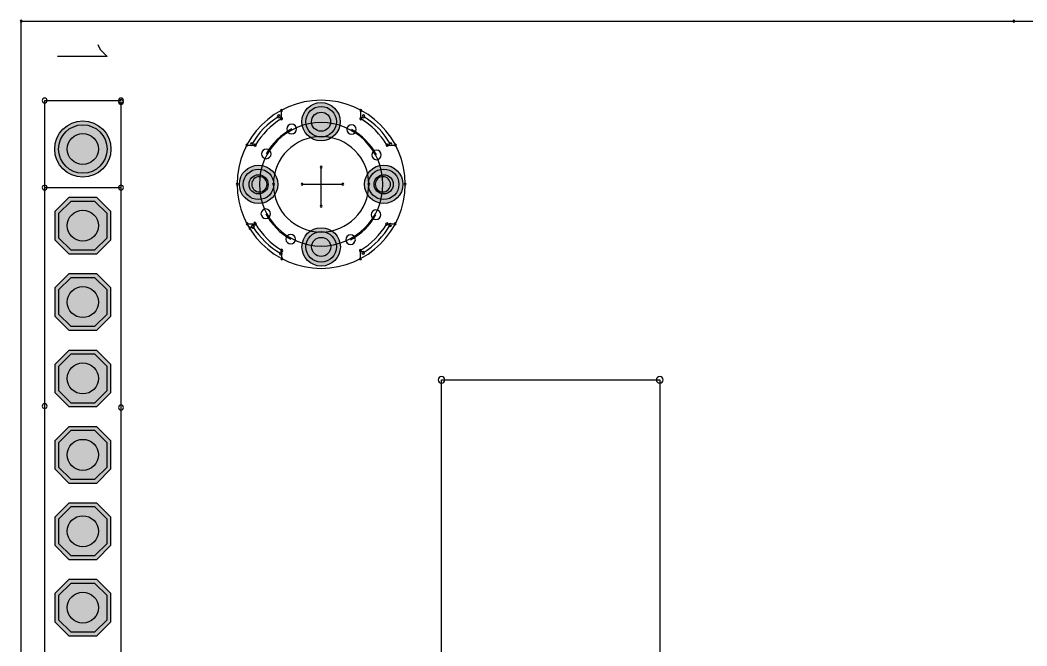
# Model space of a CAD drawing. Header units: millimetres. Extents: x -16.3 to 57, y -39.6 to 27.9.
# Drawn here: x -16.29 to 10.06, y 11.5 to 27.88 of the extents above; entities that cross this region are included whole.
import ezdxf

# ---------------------------------------------------------------- set-up
doc = ezdxf.new("R2010")
doc.units = ezdxf.units.MM
doc.header["$MEASUREMENT"] = 0
for name, color, linetype in [('BottomLayer', 5, 'Continuous'), ('BottomSolder', 6, 'Continuous'), ('Mechanical1', 6, 'Continuous'), ('MultiLayer', 9, 'Continuous'), ('PadHoleLayer', 156, 'Continuous'), ('TopLayer', 1, 'Continuous'), ('TopOverlay', 2, 'Continuous'), ('TopSolder', 216, 'Continuous')]:
    doc.layers.add(name, color=color, linetype=linetype)

msp = doc.modelspace()

# ---------------------------------------------------------------- hatches: boundary and pattern name
at = {"layer": 'BottomLayer'}
h = msp.add_hatch(color=5, dxfattribs=at)
edge = h.paths.add_edge_path()
edge.add_arc((-8.415, 25.223), 0.4, 0, 360)
h = msp.add_hatch(color=5, dxfattribs=at)
edge = h.paths.add_edge_path()
edge.add_arc((-14.653, 24.509), 0.635, -90, 270)
h = msp.add_hatch(color=5, dxfattribs=at)
edge = h.paths.add_edge_path()
edge.add_arc((-10.052, 23.584), 0.4, 0, 360)
h = msp.add_hatch(color=5, dxfattribs=at)
edge = h.paths.add_edge_path()
edge.add_arc((-6.776, 23.585), 0.4, 0, 360)
for points in [[(-14.018, 22.185), (-14.018, 22.82), (-14.335, 23.138), (-14.97, 23.138), (-15.288, 22.82), (-15.288, 22.185), (-14.97, 21.868), (-14.335, 21.868)], [(-14.018, 20.185), (-14.018, 20.82), (-14.335, 21.138), (-14.97, 21.138), (-15.288, 20.82), (-15.288, 20.185), (-14.97, 19.868), (-14.335, 19.868)], [(-14.018, 18.185), (-14.018, 18.82), (-14.335, 19.138), (-14.97, 19.138), (-15.288, 18.82), (-15.288, 18.185), (-14.97, 17.868), (-14.335, 17.868)], [(-14.018, 16.185), (-14.018, 16.82), (-14.335, 17.138), (-14.97, 17.138), (-15.288, 16.82), (-15.288, 16.185), (-14.97, 15.868), (-14.335, 15.868)], [(-14.018, 14.185), (-14.018, 14.82), (-14.335, 15.138), (-14.97, 15.138), (-15.288, 14.82), (-15.288, 14.185), (-14.97, 13.868), (-14.335, 13.868)], [(-14.018, 12.185), (-14.018, 12.82), (-14.335, 13.138), (-14.97, 13.138), (-15.288, 12.82), (-15.288, 12.185), (-14.97, 11.868), (-14.335, 11.868)]]:
    msp.add_hatch(color=5, dxfattribs=at).paths.add_polyline_path(points)
h = msp.add_hatch(color=5, dxfattribs=at)
edge = h.paths.add_edge_path()
edge.add_arc((-8.413, 21.947), 0.4, 0, 360)
at = {"layer": 'BottomSolder'}
h = msp.add_hatch(color=6, dxfattribs=at)
edge = h.paths.add_edge_path()
edge.add_arc((-8.415, 25.223), 0.502, 0, 360)
h = msp.add_hatch(color=6, dxfattribs=at)
edge = h.paths.add_edge_path()
edge.add_arc((-14.653, 24.509), 0.737, -90, 270)
h = msp.add_hatch(color=6, dxfattribs=at)
edge = h.paths.add_edge_path()
edge.add_arc((-10.052, 23.584), 0.502, 0, 360)
h = msp.add_hatch(color=6, dxfattribs=at)
edge = h.paths.add_edge_path()
edge.add_arc((-6.776, 23.585), 0.502, 0, 360)
for points in [[(-13.916, 22.135), (-13.916, 22.871), (-14.285, 23.239), (-15.021, 23.239), (-15.39, 22.871), (-15.39, 22.135), (-15.021, 21.766), (-14.285, 21.766)], [(-13.916, 20.135), (-13.916, 20.871), (-14.285, 21.239), (-15.021, 21.239), (-15.39, 20.871), (-15.39, 20.135), (-15.021, 19.766), (-14.285, 19.766)], [(-13.916, 18.135), (-13.916, 18.871), (-14.285, 19.239), (-15.021, 19.239), (-15.39, 18.871), (-15.39, 18.135), (-15.021, 17.766), (-14.285, 17.766)], [(-13.916, 16.135), (-13.916, 16.871), (-14.285, 17.239), (-15.021, 17.239), (-15.39, 16.871), (-15.39, 16.135), (-15.021, 15.766), (-14.285, 15.766)], [(-13.916, 14.135), (-13.916, 14.871), (-14.285, 15.239), (-15.021, 15.239), (-15.39, 14.871), (-15.39, 14.135), (-15.021, 13.766), (-14.285, 13.766)], [(-13.916, 12.135), (-13.916, 12.871), (-14.285, 13.239), (-15.021, 13.239), (-15.39, 12.871), (-15.39, 12.135), (-15.021, 11.766), (-14.285, 11.766)]]:
    msp.add_hatch(color=6, dxfattribs=at).paths.add_polyline_path(points)
h = msp.add_hatch(color=6, dxfattribs=at)
edge = h.paths.add_edge_path()
edge.add_arc((-8.413, 21.947), 0.502, 0, 360)
at = {"layer": 'MultiLayer'}
h = msp.add_hatch(color=9, dxfattribs=at)
edge = h.paths.add_edge_path()
edge.add_arc((-8.415, 25.223), 0.4, 0, 360)
h = msp.add_hatch(color=9, dxfattribs=at)
edge = h.paths.add_edge_path()
edge.add_arc((-14.653, 24.509), 0.635, -90, 270)
h = msp.add_hatch(color=9, dxfattribs=at)
edge = h.paths.add_edge_path()
edge.add_arc((-10.052, 23.584), 0.4, 0, 360)
h = msp.add_hatch(color=9, dxfattribs=at)
edge = h.paths.add_edge_path()
edge.add_arc((-6.776, 23.585), 0.4, 0, 360)
for points in [[(-14.018, 22.185), (-14.018, 22.82), (-14.335, 23.138), (-14.97, 23.138), (-15.288, 22.82), (-15.288, 22.185), (-14.97, 21.868), (-14.335, 21.868)], [(-14.018, 20.185), (-14.018, 20.82), (-14.335, 21.138), (-14.97, 21.138), (-15.288, 20.82), (-15.288, 20.185), (-14.97, 19.868), (-14.335, 19.868)], [(-14.018, 18.185), (-14.018, 18.82), (-14.335, 19.138), (-14.97, 19.138), (-15.288, 18.82), (-15.288, 18.185), (-14.97, 17.868), (-14.335, 17.868)], [(-14.018, 16.185), (-14.018, 16.82), (-14.335, 17.138), (-14.97, 17.138), (-15.288, 16.82), (-15.288, 16.185), (-14.97, 15.868), (-14.335, 15.868)], [(-14.018, 14.185), (-14.018, 14.82), (-14.335, 15.138), (-14.97, 15.138), (-15.288, 14.82), (-15.288, 14.185), (-14.97, 13.868), (-14.335, 13.868)], [(-14.018, 12.185), (-14.018, 12.82), (-14.335, 13.138), (-14.97, 13.138), (-15.288, 12.82), (-15.288, 12.185), (-14.97, 11.868), (-14.335, 11.868)]]:
    msp.add_hatch(color=9, dxfattribs=at).paths.add_polyline_path(points)
h = msp.add_hatch(color=9, dxfattribs=at)
edge = h.paths.add_edge_path()
edge.add_arc((-8.413, 21.947), 0.4, 0, 360)
at = {"layer": 'PadHoleLayer'}
h = msp.add_hatch(color=156, dxfattribs=at)
edge = h.paths.add_edge_path()
edge.add_arc((-8.415, 25.223), 0.25, 0, 360)
h = msp.add_hatch(color=156, dxfattribs=at)
edge = h.paths.add_edge_path()
edge.add_arc((-14.653, 24.509), 0.406, -90, 270)
h = msp.add_hatch(color=156, dxfattribs=at)
edge = h.paths.add_edge_path()
edge.add_arc((-10.052, 23.584), 0.25, 0, 360)
h = msp.add_hatch(color=156, dxfattribs=at)
edge = h.paths.add_edge_path()
edge.add_arc((-6.776, 23.585), 0.25, 0, 360)
h = msp.add_hatch(color=156, dxfattribs=at)
edge = h.paths.add_edge_path()
edge.add_arc((-14.653, 22.503), 0.406, -90, 270)
h = msp.add_hatch(color=156, dxfattribs=at)
edge = h.paths.add_edge_path()
edge.add_arc((-8.413, 21.947), 0.25, 0, 360)
h = msp.add_hatch(color=156, dxfattribs=at)
edge = h.paths.add_edge_path()
edge.add_arc((-14.653, 20.503), 0.406, -90, 270)
h = msp.add_hatch(color=156, dxfattribs=at)
edge = h.paths.add_edge_path()
edge.add_arc((-14.653, 18.503), 0.406, -90, 270)
h = msp.add_hatch(color=156, dxfattribs=at)
edge = h.paths.add_edge_path()
edge.add_arc((-14.653, 16.503), 0.406, -90, 270)
h = msp.add_hatch(color=156, dxfattribs=at)
edge = h.paths.add_edge_path()
edge.add_arc((-14.653, 14.503), 0.406, -90, 270)
h = msp.add_hatch(color=156, dxfattribs=at)
edge = h.paths.add_edge_path()
edge.add_arc((-14.653, 12.503), 0.406, -90, 270)
at = {"layer": 'TopLayer'}
h = msp.add_hatch(color=1, dxfattribs=at)
edge = h.paths.add_edge_path()
edge.add_arc((-8.415, 25.223), 0.4, 0, 360)
h = msp.add_hatch(color=1, dxfattribs=at)
edge = h.paths.add_edge_path()
edge.add_arc((-14.653, 24.509), 0.635, -90, 270)
h = msp.add_hatch(color=1, dxfattribs=at)
edge = h.paths.add_edge_path()
edge.add_arc((-10.052, 23.584), 0.4, 0, 360)
h = msp.add_hatch(color=1, dxfattribs=at)
edge = h.paths.add_edge_path()
edge.add_arc((-6.776, 23.585), 0.4, 0, 360)
for points in [[(-14.018, 22.185), (-14.018, 22.82), (-14.335, 23.138), (-14.97, 23.138), (-15.288, 22.82), (-15.288, 22.185), (-14.97, 21.868), (-14.335, 21.868)], [(-14.018, 20.185), (-14.018, 20.82), (-14.335, 21.138), (-14.97, 21.138), (-15.288, 20.82), (-15.288, 20.185), (-14.97, 19.868), (-14.335, 19.868)], [(-14.018, 18.185), (-14.018, 18.82), (-14.335, 19.138), (-14.97, 19.138), (-15.288, 18.82), (-15.288, 18.185), (-14.97, 17.868), (-14.335, 17.868)], [(-14.018, 16.185), (-14.018, 16.82), (-14.335, 17.138), (-14.97, 17.138), (-15.288, 16.82), (-15.288, 16.185), (-14.97, 15.868), (-14.335, 15.868)], [(-14.018, 14.185), (-14.018, 14.82), (-14.335, 15.138), (-14.97, 15.138), (-15.288, 14.82), (-15.288, 14.185), (-14.97, 13.868), (-14.335, 13.868)], [(-14.018, 12.185), (-14.018, 12.82), (-14.335, 13.138), (-14.97, 13.138), (-15.288, 12.82), (-15.288, 12.185), (-14.97, 11.868), (-14.335, 11.868)]]:
    msp.add_hatch(color=1, dxfattribs=at).paths.add_polyline_path(points)
h = msp.add_hatch(color=1, dxfattribs=at)
edge = h.paths.add_edge_path()
edge.add_arc((-8.413, 21.947), 0.4, 0, 360)
at = {"layer": 'TopSolder'}
h = msp.add_hatch(color=216, dxfattribs=at)
edge = h.paths.add_edge_path()
edge.add_arc((-8.415, 25.223), 0.502, 0, 360)
h = msp.add_hatch(color=216, dxfattribs=at)
edge = h.paths.add_edge_path()
edge.add_arc((-14.653, 24.509), 0.737, -90, 270)
h = msp.add_hatch(color=216, dxfattribs=at)
edge = h.paths.add_edge_path()
edge.add_arc((-10.052, 23.584), 0.502, 0, 360)
h = msp.add_hatch(color=216, dxfattribs=at)
edge = h.paths.add_edge_path()
edge.add_arc((-6.776, 23.585), 0.502, 0, 360)
for points in [[(-13.916, 22.135), (-13.916, 22.871), (-14.285, 23.239), (-15.021, 23.239), (-15.39, 22.871), (-15.39, 22.135), (-15.021, 21.766), (-14.285, 21.766)], [(-13.916, 20.135), (-13.916, 20.871), (-14.285, 21.239), (-15.021, 21.239), (-15.39, 20.871), (-15.39, 20.135), (-15.021, 19.766), (-14.285, 19.766)], [(-13.916, 18.135), (-13.916, 18.871), (-14.285, 19.239), (-15.021, 19.239), (-15.39, 18.871), (-15.39, 18.135), (-15.021, 17.766), (-14.285, 17.766)], [(-13.916, 16.135), (-13.916, 16.871), (-14.285, 17.239), (-15.021, 17.239), (-15.39, 16.871), (-15.39, 16.135), (-15.021, 15.766), (-14.285, 15.766)], [(-13.916, 14.135), (-13.916, 14.871), (-14.285, 15.239), (-15.021, 15.239), (-15.39, 14.871), (-15.39, 14.135), (-15.021, 13.766), (-14.285, 13.766)], [(-13.916, 12.135), (-13.916, 12.871), (-14.285, 13.239), (-15.021, 13.239), (-15.39, 12.871), (-15.39, 12.135), (-15.021, 11.766), (-14.285, 11.766)]]:
    msp.add_hatch(color=216, dxfattribs=at).paths.add_polyline_path(points)
h = msp.add_hatch(color=216, dxfattribs=at)
edge = h.paths.add_edge_path()
edge.add_arc((-8.413, 21.947), 0.502, 0, 360)

# ---------------------------------------------------------------- linework, layer by layer
at = {"layer": 'BottomLayer', "color": 5}
for p, q in [((-14.97, 23.138), (-15.288, 22.82)), ((-14.335, 23.138), (-14.97, 23.138)), ((-14.018, 22.82), (-14.335, 23.138)), ((-15.288, 22.82), (-15.288, 22.185)), ((-14.018, 22.185), (-14.018, 22.82)), ((-15.288, 22.185), (-14.97, 21.868)), ((-14.335, 21.868), (-14.018, 22.185)), ((-14.97, 21.868), (-14.335, 21.868)), ((-14.97, 21.138), (-15.288, 20.82)), ((-14.335, 21.138), (-14.97, 21.138)), ((-14.018, 20.82), (-14.335, 21.138)), ((-15.288, 20.82), (-15.288, 20.185)), ((-14.018, 20.185), (-14.018, 20.82)), ((-15.288, 20.185), (-14.97, 19.868)), ((-14.335, 19.868), (-14.018, 20.185)), ((-14.97, 19.868), (-14.335, 19.868)), ((-14.97, 19.138), (-15.288, 18.82)), ((-14.335, 19.138), (-14.97, 19.138)), ((-14.018, 18.82), (-14.335, 19.138)), ((-15.288, 18.82), (-15.288, 18.185)), ((-14.018, 18.185), (-14.018, 18.82)), ((-15.288, 18.185), (-14.97, 17.868)), ((-14.335, 17.868), (-14.018, 18.185)), ((-14.97, 17.868), (-14.335, 17.868)), ((-14.97, 17.138), (-15.288, 16.82)), ((-14.335, 17.138), (-14.97, 17.138)), ((-14.018, 16.82), (-14.335, 17.138)), ((-15.288, 16.82), (-15.288, 16.185)), ((-14.018, 16.185), (-14.018, 16.82)), ((-15.288, 16.185), (-14.97, 15.868)), ((-14.335, 15.868), (-14.018, 16.185)), ((-14.97, 15.868), (-14.335, 15.868)), ((-14.97, 15.138), (-15.288, 14.82)), ((-14.335, 15.138), (-14.97, 15.138)), ((-14.018, 14.82), (-14.335, 15.138)), ((-15.288, 14.82), (-15.288, 14.185)), ((-14.018, 14.185), (-14.018, 14.82)), ((-15.288, 14.185), (-14.97, 13.868)), ((-14.335, 13.868), (-14.018, 14.185)), ((-14.97, 13.868), (-14.335, 13.868)), ((-14.97, 13.138), (-15.288, 12.82)), ((-14.335, 13.138), (-14.97, 13.138)), ((-14.018, 12.82), (-14.335, 13.138)), ((-15.288, 12.82), (-15.288, 12.185)), ((-14.018, 12.185), (-14.018, 12.82)), ((-15.288, 12.185), (-14.97, 11.868)), ((-14.335, 11.868), (-14.018, 12.185)), ((-14.97, 11.868), (-14.335, 11.868))]:
    msp.add_line(p, q, dxfattribs=at)
for centre, radius in [((-8.415, 25.223), 0.4), ((-14.653, 24.509), 0.635), ((-10.052, 23.584), 0.4), ((-6.776, 23.585), 0.4), ((-8.413, 21.947), 0.4)]:
    msp.add_circle(centre, radius, dxfattribs=at)
at = {"layer": 'BottomLayer'}
for centre, radius, start, end in [((-8.414, 23.585), 1.617, 0, 180), ((-10.031, 23.585), 0.2, 0, 180), ((-6.797, 23.585), 0.2, 0, 180), ((-10.031, 23.585), 0.2, 180, 0), ((-8.414, 23.585), 1.617, 180, 0), ((-6.797, 23.585), 0.2, 180, 0)]:
    msp.add_arc(centre, radius, start, end, dxfattribs=at)
at = {"layer": 'BottomSolder', "color": 6}
for p, q in [((-15.021, 23.239), (-15.39, 22.871)), ((-14.285, 23.239), (-15.021, 23.239)), ((-13.916, 22.871), (-14.285, 23.239)), ((-15.39, 22.871), (-15.39, 22.135)), ((-13.916, 22.135), (-13.916, 22.871)), ((-15.39, 22.135), (-15.021, 21.766)), ((-14.285, 21.766), (-13.916, 22.135)), ((-15.021, 21.766), (-14.285, 21.766)), ((-15.021, 21.239), (-15.39, 20.871)), ((-14.285, 21.239), (-15.021, 21.239)), ((-13.916, 20.871), (-14.285, 21.239)), ((-15.39, 20.871), (-15.39, 20.135)), ((-13.916, 20.135), (-13.916, 20.871)), ((-15.39, 20.135), (-15.021, 19.766)), ((-14.285, 19.766), (-13.916, 20.135)), ((-15.021, 19.766), (-14.285, 19.766)), ((-15.021, 19.239), (-15.39, 18.871)), ((-14.285, 19.239), (-15.021, 19.239)), ((-13.916, 18.871), (-14.285, 19.239)), ((-15.39, 18.871), (-15.39, 18.135)), ((-13.916, 18.135), (-13.916, 18.871)), ((-15.39, 18.135), (-15.021, 17.766)), ((-14.285, 17.766), (-13.916, 18.135)), ((-15.021, 17.766), (-14.285, 17.766)), ((-15.021, 17.239), (-15.39, 16.871)), ((-14.285, 17.239), (-15.021, 17.239)), ((-13.916, 16.871), (-14.285, 17.239)), ((-15.39, 16.871), (-15.39, 16.135)), ((-13.916, 16.135), (-13.916, 16.871)), ((-15.39, 16.135), (-15.021, 15.766)), ((-14.285, 15.766), (-13.916, 16.135)), ((-15.021, 15.766), (-14.285, 15.766)), ((-15.021, 15.239), (-15.39, 14.871)), ((-14.285, 15.239), (-15.021, 15.239)), ((-13.916, 14.871), (-14.285, 15.239)), ((-15.39, 14.871), (-15.39, 14.135)), ((-13.916, 14.135), (-13.916, 14.871)), ((-15.39, 14.135), (-15.021, 13.766)), ((-14.285, 13.766), (-13.916, 14.135)), ((-15.021, 13.766), (-14.285, 13.766)), ((-15.021, 13.239), (-15.39, 12.871)), ((-14.285, 13.239), (-15.021, 13.239)), ((-13.916, 12.871), (-14.285, 13.239)), ((-15.39, 12.871), (-15.39, 12.135)), ((-13.916, 12.135), (-13.916, 12.871)), ((-15.39, 12.135), (-15.021, 11.766)), ((-14.285, 11.766), (-13.916, 12.135)), ((-15.021, 11.766), (-14.285, 11.766))]:
    msp.add_line(p, q, dxfattribs=at)
for centre, radius in [((-8.415, 25.223), 0.502), ((-14.653, 24.509), 0.737), ((-10.052, 23.584), 0.502), ((-6.776, 23.585), 0.502), ((-8.413, 21.947), 0.502)]:
    msp.add_circle(centre, radius, dxfattribs=at)
at = {"layer": 'BottomSolder'}
for centre, radius, start, end in [((-9.185, 25.034), 0.125, 0, 180), ((-7.618, 25.021), 0.125, 0, 180), ((-8.414, 23.585), 1.642, 118, 151), ((-9.185, 25.034), 0.125, 180, 0), ((-7.618, 25.021), 0.125, 180, 0), ((-8.414, 23.585), 1.642, 28, 61), ((-9.85, 24.381), 0.125, 0, 180), ((-9.85, 24.381), 0.125, 180, 0), ((-6.964, 24.355), 0.125, 0, 180), ((-6.964, 24.355), 0.125, 180, 0), ((-9.864, 22.814), 0.125, 0, 180), ((-9.864, 22.814), 0.125, 180, 0), ((-8.414, 23.585), 1.642, 208, 241), ((-8.414, 23.585), 1.642, 298, 331), ((-6.978, 22.789), 0.125, 0, 180), ((-6.978, 22.789), 0.125, 180, 0), ((-9.21, 22.149), 0.125, 0, 180), ((-9.21, 22.149), 0.125, 180, 0), ((-7.643, 22.135), 0.125, 0, 180), ((-7.643, 22.135), 0.125, 180, 0)]:
    msp.add_arc(centre, radius, start, end, dxfattribs=at)
at = {"layer": 'Mechanical1'}
for p, q in [((-16.269, -37.132), (-16.269, 27.858)), ((-16.268, 27.858), (54.501, 27.858))]:
    msp.add_line(p, q, dxfattribs=at)
for centre, radius, start, end in [((-16.269, 27.858), 0.025, 0, 180), ((-16.269, 27.858), 0.025, 180, 0), ((-16.268, 27.858), 0.025, 0, 180), ((-16.268, 27.858), 0.025, 180, 0), ((9.723, 27.856), 0.025, 0, 180), ((9.723, 27.856), 0.025, 180, 0), ((-8.414, 23.585), 1.25, 0, 180), ((-9.664, 23.585), 0.025, 0, 180), ((-9.664, 23.585), 0.025, 180, 0), ((-8.414, 23.585), 1.25, 180, 0), ((-7.164, 23.585), 0.025, 0, 180), ((-7.164, 23.585), 0.025, 180, 0)]:
    msp.add_arc(centre, radius, start, end, dxfattribs=at)
at = {"layer": 'MultiLayer', "color": 9}
for p, q in [((-14.97, 23.138), (-15.288, 22.82)), ((-14.335, 23.138), (-14.97, 23.138)), ((-14.018, 22.82), (-14.335, 23.138)), ((-15.288, 22.82), (-15.288, 22.185)), ((-14.018, 22.185), (-14.018, 22.82)), ((-15.288, 22.185), (-14.97, 21.868)), ((-14.335, 21.868), (-14.018, 22.185)), ((-14.97, 21.868), (-14.335, 21.868)), ((-14.97, 21.138), (-15.288, 20.82)), ((-14.335, 21.138), (-14.97, 21.138)), ((-14.018, 20.82), (-14.335, 21.138)), ((-15.288, 20.82), (-15.288, 20.185)), ((-14.018, 20.185), (-14.018, 20.82)), ((-15.288, 20.185), (-14.97, 19.868)), ((-14.335, 19.868), (-14.018, 20.185)), ((-14.97, 19.868), (-14.335, 19.868)), ((-14.97, 19.138), (-15.288, 18.82)), ((-14.335, 19.138), (-14.97, 19.138)), ((-14.018, 18.82), (-14.335, 19.138)), ((-15.288, 18.82), (-15.288, 18.185)), ((-14.018, 18.185), (-14.018, 18.82)), ((-15.288, 18.185), (-14.97, 17.868)), ((-14.335, 17.868), (-14.018, 18.185)), ((-14.97, 17.868), (-14.335, 17.868)), ((-14.97, 17.138), (-15.288, 16.82)), ((-14.335, 17.138), (-14.97, 17.138)), ((-14.018, 16.82), (-14.335, 17.138)), ((-15.288, 16.82), (-15.288, 16.185)), ((-14.018, 16.185), (-14.018, 16.82)), ((-15.288, 16.185), (-14.97, 15.868)), ((-14.335, 15.868), (-14.018, 16.185)), ((-14.97, 15.868), (-14.335, 15.868)), ((-14.97, 15.138), (-15.288, 14.82)), ((-14.335, 15.138), (-14.97, 15.138)), ((-14.018, 14.82), (-14.335, 15.138)), ((-15.288, 14.82), (-15.288, 14.185)), ((-14.018, 14.185), (-14.018, 14.82)), ((-15.288, 14.185), (-14.97, 13.868)), ((-14.335, 13.868), (-14.018, 14.185)), ((-14.97, 13.868), (-14.335, 13.868)), ((-14.97, 13.138), (-15.288, 12.82)), ((-14.335, 13.138), (-14.97, 13.138)), ((-14.018, 12.82), (-14.335, 13.138)), ((-15.288, 12.82), (-15.288, 12.185)), ((-14.018, 12.185), (-14.018, 12.82)), ((-15.288, 12.185), (-14.97, 11.868)), ((-14.335, 11.868), (-14.018, 12.185)), ((-14.97, 11.868), (-14.335, 11.868))]:
    msp.add_line(p, q, dxfattribs=at)
for centre, radius in [((-8.415, 25.223), 0.4), ((-14.653, 24.509), 0.635), ((-10.052, 23.584), 0.4), ((-6.776, 23.585), 0.4), ((-8.413, 21.947), 0.4)]:
    msp.add_circle(centre, radius, dxfattribs=at)
at = {"layer": 'PadHoleLayer', "color": 156}
for centre, radius in [((-8.415, 25.223), 0.25), ((-14.653, 24.509), 0.406), ((-10.052, 23.584), 0.25), ((-6.776, 23.585), 0.25), ((-14.653, 22.503), 0.406), ((-8.413, 21.947), 0.25), ((-14.653, 20.503), 0.406), ((-14.653, 18.503), 0.406), ((-14.653, 16.503), 0.406), ((-14.653, 14.503), 0.406), ((-14.653, 12.503), 0.406)]:
    msp.add_circle(centre, radius, dxfattribs=at)
at = {"layer": 'TopLayer', "color": 1}
for p, q in [((-14.97, 23.138), (-15.288, 22.82)), ((-14.335, 23.138), (-14.97, 23.138)), ((-14.018, 22.82), (-14.335, 23.138)), ((-15.288, 22.82), (-15.288, 22.185)), ((-14.018, 22.185), (-14.018, 22.82)), ((-15.288, 22.185), (-14.97, 21.868)), ((-14.335, 21.868), (-14.018, 22.185)), ((-14.97, 21.868), (-14.335, 21.868)), ((-14.97, 21.138), (-15.288, 20.82)), ((-14.335, 21.138), (-14.97, 21.138)), ((-14.018, 20.82), (-14.335, 21.138)), ((-15.288, 20.82), (-15.288, 20.185)), ((-14.018, 20.185), (-14.018, 20.82)), ((-15.288, 20.185), (-14.97, 19.868)), ((-14.335, 19.868), (-14.018, 20.185)), ((-14.97, 19.868), (-14.335, 19.868)), ((-14.97, 19.138), (-15.288, 18.82)), ((-14.335, 19.138), (-14.97, 19.138)), ((-14.018, 18.82), (-14.335, 19.138)), ((-15.288, 18.82), (-15.288, 18.185)), ((-14.018, 18.185), (-14.018, 18.82)), ((-15.288, 18.185), (-14.97, 17.868)), ((-14.335, 17.868), (-14.018, 18.185)), ((-14.97, 17.868), (-14.335, 17.868)), ((-14.97, 17.138), (-15.288, 16.82)), ((-14.335, 17.138), (-14.97, 17.138)), ((-14.018, 16.82), (-14.335, 17.138)), ((-15.288, 16.82), (-15.288, 16.185)), ((-14.018, 16.185), (-14.018, 16.82)), ((-15.288, 16.185), (-14.97, 15.868)), ((-14.335, 15.868), (-14.018, 16.185)), ((-14.97, 15.868), (-14.335, 15.868)), ((-14.97, 15.138), (-15.288, 14.82)), ((-14.335, 15.138), (-14.97, 15.138)), ((-14.018, 14.82), (-14.335, 15.138)), ((-15.288, 14.82), (-15.288, 14.185)), ((-14.018, 14.185), (-14.018, 14.82)), ((-15.288, 14.185), (-14.97, 13.868)), ((-14.335, 13.868), (-14.018, 14.185)), ((-14.97, 13.868), (-14.335, 13.868)), ((-14.97, 13.138), (-15.288, 12.82)), ((-14.335, 13.138), (-14.97, 13.138)), ((-14.018, 12.82), (-14.335, 13.138)), ((-15.288, 12.82), (-15.288, 12.185)), ((-14.018, 12.185), (-14.018, 12.82)), ((-15.288, 12.185), (-14.97, 11.868)), ((-14.335, 11.868), (-14.018, 12.185)), ((-14.97, 11.868), (-14.335, 11.868))]:
    msp.add_line(p, q, dxfattribs=at)
for centre, radius in [((-8.415, 25.223), 0.4), ((-14.653, 24.509), 0.635), ((-10.052, 23.584), 0.4), ((-6.776, 23.585), 0.4), ((-8.413, 21.947), 0.4)]:
    msp.add_circle(centre, radius, dxfattribs=at)
at = {"layer": 'TopLayer'}
for centre, radius, start, end in [((-8.414, 23.585), 1.617, 0, 180), ((-10.031, 23.585), 0.2, 0, 180), ((-6.797, 23.585), 0.2, 0, 180), ((-10.031, 23.585), 0.2, 180, 0), ((-8.414, 23.585), 1.617, 180, 0), ((-6.797, 23.585), 0.2, 180, 0)]:
    msp.add_arc(centre, radius, start, end, dxfattribs=at)
at = {"layer": 'TopOverlay'}
for p, q in [((-14.26, 27.241), (-14.198, 27.117)), ((-14.012, 26.932), (-15.312, 26.932)), ((-14.198, 27.117), (-14.012, 26.932)), ((-15.653, 25.779), (-13.653, 25.779)), ((-15.651, -26.769), (-15.651, 25.779)), ((-13.653, -26.769), (-13.653, 25.741)), ((-9.453, 25.308), (-9.453, 25.518)), ((-7.373, 25.308), (-7.373, 25.518)), ((-10.363, 24.608), (-10.153, 24.608)), ((-6.673, 24.608), (-6.463, 24.608)), ((-8.414, 23.015), (-8.414, 24.035)), ((-15.653, 23.499), (-13.653, 23.499)), ((-8.914, 23.585), (-7.844, 23.585)), ((-10.353, 22.548), (-10.143, 22.548)), ((-10.283, 22.438), (-10.153, 22.568)), ((-6.683, 22.548), (-6.473, 22.548)), ((-9.443, 21.638), (-9.443, 21.848)), ((-7.383, 21.638), (-7.383, 21.848)), ((-5.264, 18.467), (0.451, 18.467)), ((-5.264, 4.243), (-5.264, 18.467)), ((0.451, 18.467), (0.451, 4.243)), ((-15.651, -34.768), (-15.651, 17.78)), ((-13.653, -34.768), (-13.653, 17.742))]:
    msp.add_line(p, q, dxfattribs=at)
for centre, radius, start, end in [((-15.653, 25.779), 0.0635, 90, 270), ((-15.651, 25.779), 0.0635, 90, 270), ((-15.653, 25.779), 0.0635, 270, 90), ((-15.651, 25.779), 0.0635, 270, 90), ((-13.653, 25.779), 0.0635, 90, 270), ((-13.653, 25.779), 0.0635, 270, 90), ((-13.653, 25.741), 0.0635, 90, 270), ((-13.653, 25.741), 0.0635, 270, 90), ((-8.414, 23.585), 2.2, 0, 180), ((-8.413, 23.588), 2.095, 122, 150), ((-9.523, 25.364), 0.0375, 0, 180), ((-9.523, 25.364), 0.0375, 180, 0), ((-9.453, 25.518), 0.025, 0, 180), ((-9.453, 25.518), 0.025, 180, 0), ((-9.453, 25.308), 0.025, 0, 180), ((-9.453, 25.308), 0.025, 180, 0), ((-9.448, 25.301), 0.025, 0, 180), ((-7.378, 25.301), 0.025, 0, 180), ((-7.373, 25.518), 0.025, 0, 180), ((-7.373, 25.518), 0.025, 180, 0), ((-7.373, 25.308), 0.025, 0, 180), ((-7.373, 25.308), 0.025, 180, 0), ((-7.303, 25.364), 0.0375, 0, 180), ((-7.303, 25.364), 0.0375, 180, 0), ((-8.413, 23.588), 2.095, 30, 58), ((-8.413, 23.578), 2.01, 121, 149), ((-9.448, 25.301), 0.025, 180, 0), ((-7.378, 25.301), 0.025, 180, 0), ((-8.413, 23.578), 2.01, 31, 59), ((-10.363, 24.608), 0.025, 0, 180), ((-10.363, 24.608), 0.025, 180, 0), ((-10.227, 24.635), 0.0375, 0, 180), ((-10.227, 24.635), 0.0375, 180, 0), ((-10.153, 24.608), 0.025, 0, 180), ((-10.153, 24.608), 0.025, 180, 0), ((-10.136, 24.613), 0.025, 0, 180), ((-10.136, 24.613), 0.025, 180, 0), ((-6.69, 24.613), 0.025, 0, 180), ((-6.69, 24.613), 0.025, 180, 0), ((-6.673, 24.608), 0.025, 0, 180), ((-6.673, 24.608), 0.025, 180, 0), ((-6.599, 24.635), 0.0375, 0, 180), ((-6.599, 24.635), 0.0375, 180, 0), ((-6.463, 24.608), 0.025, 0, 180), ((-6.463, 24.608), 0.025, 180, 0), ((-8.414, 24.035), 0.025, 0, 180), ((-8.414, 24.035), 0.025, 180, 0), ((-15.653, 23.499), 0.0635, 90, 270), ((-15.653, 23.499), 0.0635, 270, 90), ((-13.653, 23.499), 0.0635, 90, 270), ((-13.653, 23.499), 0.0635, 270, 90), ((-10.614, 23.585), 0.025, 0, 180), ((-10.614, 23.585), 0.025, 180, 0), ((-8.414, 23.585), 2.2, 180, 0), ((-8.914, 23.585), 0.025, 0, 180), ((-8.914, 23.585), 0.025, 180, 0), ((-7.844, 23.585), 0.025, 0, 180), ((-7.844, 23.585), 0.025, 180, 0), ((-6.214, 23.585), 0.025, 0, 180), ((-6.214, 23.585), 0.025, 180, 0), ((-8.414, 23.015), 0.025, 0, 180), ((-8.414, 23.015), 0.025, 180, 0), ((-10.353, 22.548), 0.025, 0, 180), ((-10.353, 22.548), 0.025, 180, 0), ((-10.283, 22.438), 0.025, 0, 180), ((-10.283, 22.438), 0.025, 180, 0), ((-10.199, 22.478), 0.0375, 0, 180), ((-10.199, 22.478), 0.0375, 180, 0), ((-8.423, 23.588), 2.095, 212, 240), ((-10.153, 22.568), 0.025, 0, 180), ((-10.153, 22.568), 0.025, 180, 0), ((-10.143, 22.548), 0.025, 0, 180), ((-10.143, 22.548), 0.025, 180, 0), ((-10.136, 22.553), 0.025, 0, 180), ((-10.136, 22.553), 0.025, 180, 0), ((-8.413, 23.588), 2.01, 211, 239), ((-8.423, 23.578), 2.01, 301, 329), ((-8.423, 23.568), 2.095, 302, 330), ((-6.7, 22.543), 0.025, 0, 180), ((-6.7, 22.543), 0.025, 180, 0), ((-6.683, 22.548), 0.025, 0, 180), ((-6.683, 22.548), 0.025, 180, 0), ((-6.609, 22.521), 0.0375, 0, 180), ((-6.609, 22.521), 0.0375, 180, 0), ((-6.473, 22.548), 0.025, 0, 180), ((-6.473, 22.548), 0.025, 180, 0), ((-9.448, 21.865), 0.025, 0, 180), ((-7.388, 21.855), 0.025, 0, 180), ((-9.47, 21.774), 0.0375, 0, 180), ((-9.47, 21.774), 0.0375, 180, 0), ((-9.448, 21.865), 0.025, 180, 0), ((-9.443, 21.848), 0.025, 0, 180), ((-9.443, 21.848), 0.025, 180, 0), ((-9.443, 21.638), 0.025, 0, 180), ((-9.443, 21.638), 0.025, 180, 0), ((-7.388, 21.855), 0.025, 180, 0), ((-7.383, 21.848), 0.025, 0, 180), ((-7.383, 21.848), 0.025, 180, 0), ((-7.383, 21.638), 0.025, 0, 180), ((-7.383, 21.638), 0.025, 180, 0), ((-7.313, 21.792), 0.0375, 0, 180), ((-7.313, 21.792), 0.0375, 180, 0), ((-5.264, 18.467), 0.0875, 0, 180), ((-5.264, 18.467), 0.0875, 0, 180), ((-5.264, 18.467), 0.0875, 180, 0), ((-5.264, 18.467), 0.0875, 180, 0), ((0.451, 18.467), 0.0875, 0, 180), ((0.451, 18.467), 0.0875, 0, 180), ((0.451, 18.467), 0.0875, 180, 0), ((0.451, 18.467), 0.0875, 180, 0), ((-15.651, 17.78), 0.0635, 90, 270), ((-15.651, 17.78), 0.0635, 270, 90), ((-13.653, 17.742), 0.0635, 90, 270), ((-13.653, 17.742), 0.0635, 270, 90)]:
    msp.add_arc(centre, radius, start, end, dxfattribs=at)
at = {"layer": 'TopSolder', "color": 216}
for p, q in [((-15.021, 23.239), (-15.39, 22.871)), ((-14.285, 23.239), (-15.021, 23.239)), ((-13.916, 22.871), (-14.285, 23.239)), ((-15.39, 22.871), (-15.39, 22.135)), ((-13.916, 22.135), (-13.916, 22.871)), ((-15.39, 22.135), (-15.021, 21.766)), ((-14.285, 21.766), (-13.916, 22.135)), ((-15.021, 21.766), (-14.285, 21.766)), ((-15.021, 21.239), (-15.39, 20.871)), ((-14.285, 21.239), (-15.021, 21.239)), ((-13.916, 20.871), (-14.285, 21.239)), ((-15.39, 20.871), (-15.39, 20.135)), ((-13.916, 20.135), (-13.916, 20.871)), ((-15.39, 20.135), (-15.021, 19.766)), ((-14.285, 19.766), (-13.916, 20.135)), ((-15.021, 19.766), (-14.285, 19.766)), ((-15.021, 19.239), (-15.39, 18.871)), ((-14.285, 19.239), (-15.021, 19.239)), ((-13.916, 18.871), (-14.285, 19.239)), ((-15.39, 18.871), (-15.39, 18.135)), ((-13.916, 18.135), (-13.916, 18.871)), ((-15.39, 18.135), (-15.021, 17.766)), ((-14.285, 17.766), (-13.916, 18.135)), ((-15.021, 17.766), (-14.285, 17.766)), ((-15.021, 17.239), (-15.39, 16.871)), ((-14.285, 17.239), (-15.021, 17.239)), ((-13.916, 16.871), (-14.285, 17.239)), ((-15.39, 16.871), (-15.39, 16.135)), ((-13.916, 16.135), (-13.916, 16.871)), ((-15.39, 16.135), (-15.021, 15.766)), ((-14.285, 15.766), (-13.916, 16.135)), ((-15.021, 15.766), (-14.285, 15.766)), ((-15.021, 15.239), (-15.39, 14.871)), ((-14.285, 15.239), (-15.021, 15.239)), ((-13.916, 14.871), (-14.285, 15.239)), ((-15.39, 14.871), (-15.39, 14.135)), ((-13.916, 14.135), (-13.916, 14.871)), ((-15.39, 14.135), (-15.021, 13.766)), ((-14.285, 13.766), (-13.916, 14.135)), ((-15.021, 13.766), (-14.285, 13.766)), ((-15.021, 13.239), (-15.39, 12.871)), ((-14.285, 13.239), (-15.021, 13.239)), ((-13.916, 12.871), (-14.285, 13.239)), ((-15.39, 12.871), (-15.39, 12.135)), ((-13.916, 12.135), (-13.916, 12.871)), ((-15.39, 12.135), (-15.021, 11.766)), ((-14.285, 11.766), (-13.916, 12.135)), ((-15.021, 11.766), (-14.285, 11.766))]:
    msp.add_line(p, q, dxfattribs=at)
for centre, radius in [((-8.415, 25.223), 0.502), ((-14.653, 24.509), 0.737), ((-10.052, 23.584), 0.502), ((-6.776, 23.585), 0.502), ((-8.413, 21.947), 0.502)]:
    msp.add_circle(centre, radius, dxfattribs=at)
at = {"layer": 'TopSolder'}
for centre, radius, start, end in [((-9.185, 25.034), 0.125, 0, 180), ((-7.618, 25.021), 0.125, 0, 180), ((-8.414, 23.585), 1.642, 118, 151), ((-9.185, 25.034), 0.125, 180, 0), ((-7.618, 25.021), 0.125, 180, 0), ((-8.414, 23.585), 1.642, 28, 61), ((-9.85, 24.381), 0.125, 0, 180), ((-9.85, 24.381), 0.125, 180, 0), ((-6.964, 24.355), 0.125, 0, 180), ((-6.964, 24.355), 0.125, 180, 0), ((-9.864, 22.814), 0.125, 0, 180), ((-9.864, 22.814), 0.125, 180, 0), ((-8.414, 23.585), 1.642, 208, 241), ((-8.414, 23.585), 1.642, 298, 331), ((-6.978, 22.789), 0.125, 0, 180), ((-6.978, 22.789), 0.125, 180, 0), ((-9.21, 22.149), 0.125, 0, 180), ((-9.21, 22.149), 0.125, 180, 0), ((-7.643, 22.135), 0.125, 0, 180), ((-7.643, 22.135), 0.125, 180, 0)]:
    msp.add_arc(centre, radius, start, end, dxfattribs=at)

doc.saveas('drawing.dxf')
